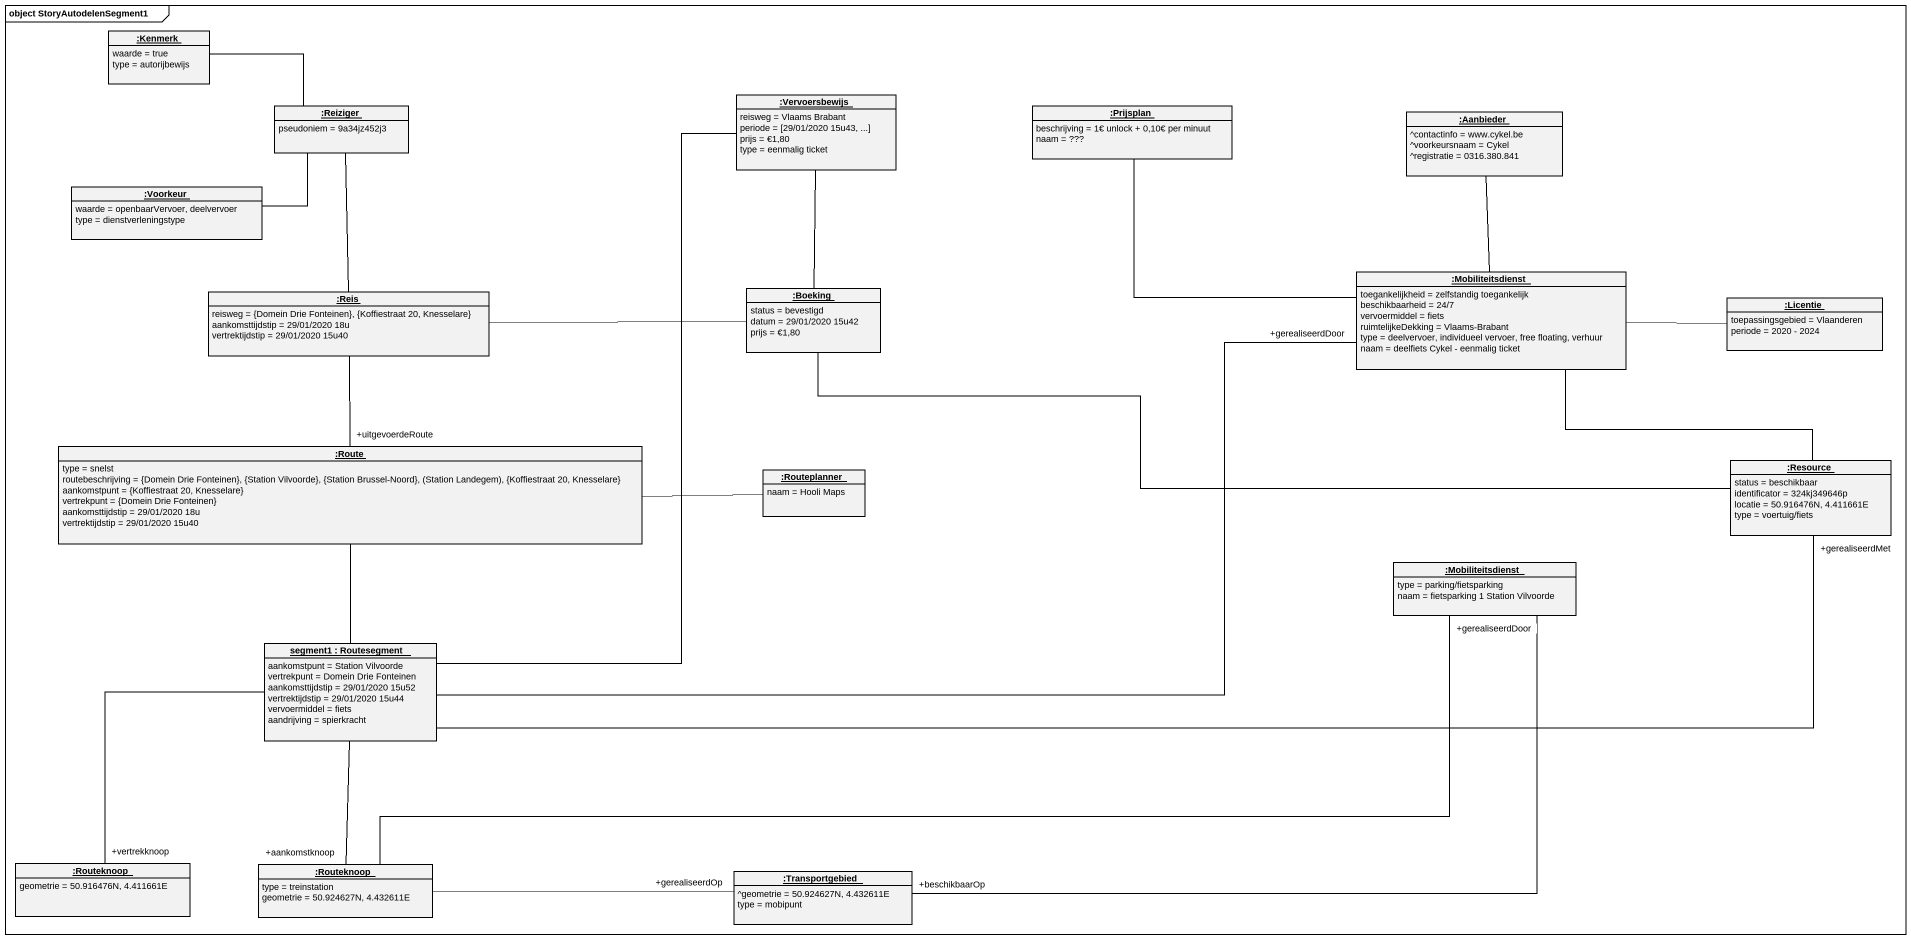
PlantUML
@startuml
mainframe object StoryAutodelenSegment1
hide circle
hide empty members
object ":Kenmerk" as Kenmerk {
  waarde = true
  type = autorijbewijs
}
object ":Reiziger" as Reiziger {
  pseudoniem = 9a34jz452j3
}
object ":Vervoersbewijs" as Vervoersbewijs {
  reisweg = Vlaams Brabant
  periode = [29/01/2020 15u43, ...]
  prijs = €1,80
  type = eenmalig ticket
}
object ":Prijsplan" as Prijsplan {
  beschrijving = 1€ unlock + 0,10€ per minuut
  naam = ???
}
object ":Aanbieder" as Aanbieder {
  ^contactinfo = www.cykel.be
  ^voorkeursnaam = Cykel
  ^registratie = 0316.380.841
}
object ":Voorkeur" as Voorkeur {
  waarde = openbaarVervoer, deelvervoer
  type = dienstverleningstype
}
object ":Reis" as Reis {
  reisweg = {Domein Drie Fonteinen}, {Koffiestraat 20, Knesselare}
  aankomsttijdstip = 29/01/2020 18u
  vertrektijdstip = 29/01/2020 15u40
}
object ":Boeking" as Boeking {
  status = bevestigd
  datum = 29/01/2020 15u42
  prijs = €1,80
}
object ":Mobiliteitsdienst" as Mobiliteitsdienst {
  toegankelijkheid = zelfstandig toegankelijk
  beschikbaarheid = 24/7
  vervoermiddel = fiets
  ruimtelijkeDekking = Vlaams-Brabant
  type = deelvervoer, individueel vervoer, free floating, verhuur
  naam = deelfiets Cykel - eenmalig ticket
}
object ":Licentie" as Licentie {
  toepassingsgebied = Vlaanderen
  periode = 2020 - 2024
}
object ":Route" as Route {
  type = snelst
  routebeschrijving = {Domein Drie Fonteinen}, {Station Vilvoorde}, {Station Brussel-Noord}, (Station Landegem), {Koffiestraat 20, Knesselare}
  aankomstpunt = {Koffiestraat 20, Knesselare}
  vertrekpunt = {Domein Drie Fonteinen}
  aankomsttijdstip = 29/01/2020 18u
  vertrektijdstip = 29/01/2020 15u40
}
object ":Routeplanner" as Routeplanner {
  naam = Hooli Maps
}
object ":Resource" as Resource {
  status = beschikbaar
  identificator = 324kj349646p
  locatie = 50.916476N, 4.411661E
  type = voertuig/fiets
}
object ":Mobiliteitsdienst" as Mobiliteitsdienst_2 {
  type = parking/fietsparking
  naam = fietsparking 1 Station Vilvoorde
}
object "segment1 : Routesegment" as segment1 {
  aankomstpunt = Station Vilvoorde
  vertrekpunt = Domein Drie Fonteinen
  aankomsttijdstip = 29/01/2020 15u52
  vertrektijdstip = 29/01/2020 15u44
  vervoermiddel = fiets
  aandrijving = spierkracht
}
object ":Routeknoop" as Routeknoop {
  geometrie = 50.916476N, 4.411661E
}
object ":Routeknoop" as Routeknoop_2 {
  type = treinstation
  geometrie = 50.924627N, 4.432611E
}
object ":Transportgebied" as Transportgebied {
  ^geometrie = 50.924627N, 4.432611E
  type = mobipunt
}
Reiziger -left- Kenmerk
Reiziger -left- Voorkeur
Reiziger -- Reis
Aanbieder -- Mobiliteitsdienst
Reis -right- Boeking
Reis -- "+uitgevoerdeRoute" Route
Boeking -up- Vervoersbewijs
Boeking -right- Resource
Mobiliteitsdienst -left- Prijsplan
Mobiliteitsdienst -right- Licentie
Mobiliteitsdienst -right- Resource
Route -right- Routeplanner
Route -- segment1
Mobiliteitsdienst_2 -left- "+beschikbaarOp" Transportgebied
segment1 -up- Vervoersbewijs
segment1 -right- "+gerealiseerdDoor" Mobiliteitsdienst
segment1 -right- "+gerealiseerdMet" Resource
segment1 -- "+vertrekknoop" Routeknoop
segment1 -- "+aankomstknoop" Routeknoop_2
Routeknoop_2 -right- "+gerealiseerdDoor" Mobiliteitsdienst_2
Routeknoop_2 -right- "+gerealiseerdOp" Transportgebied
@enduml
